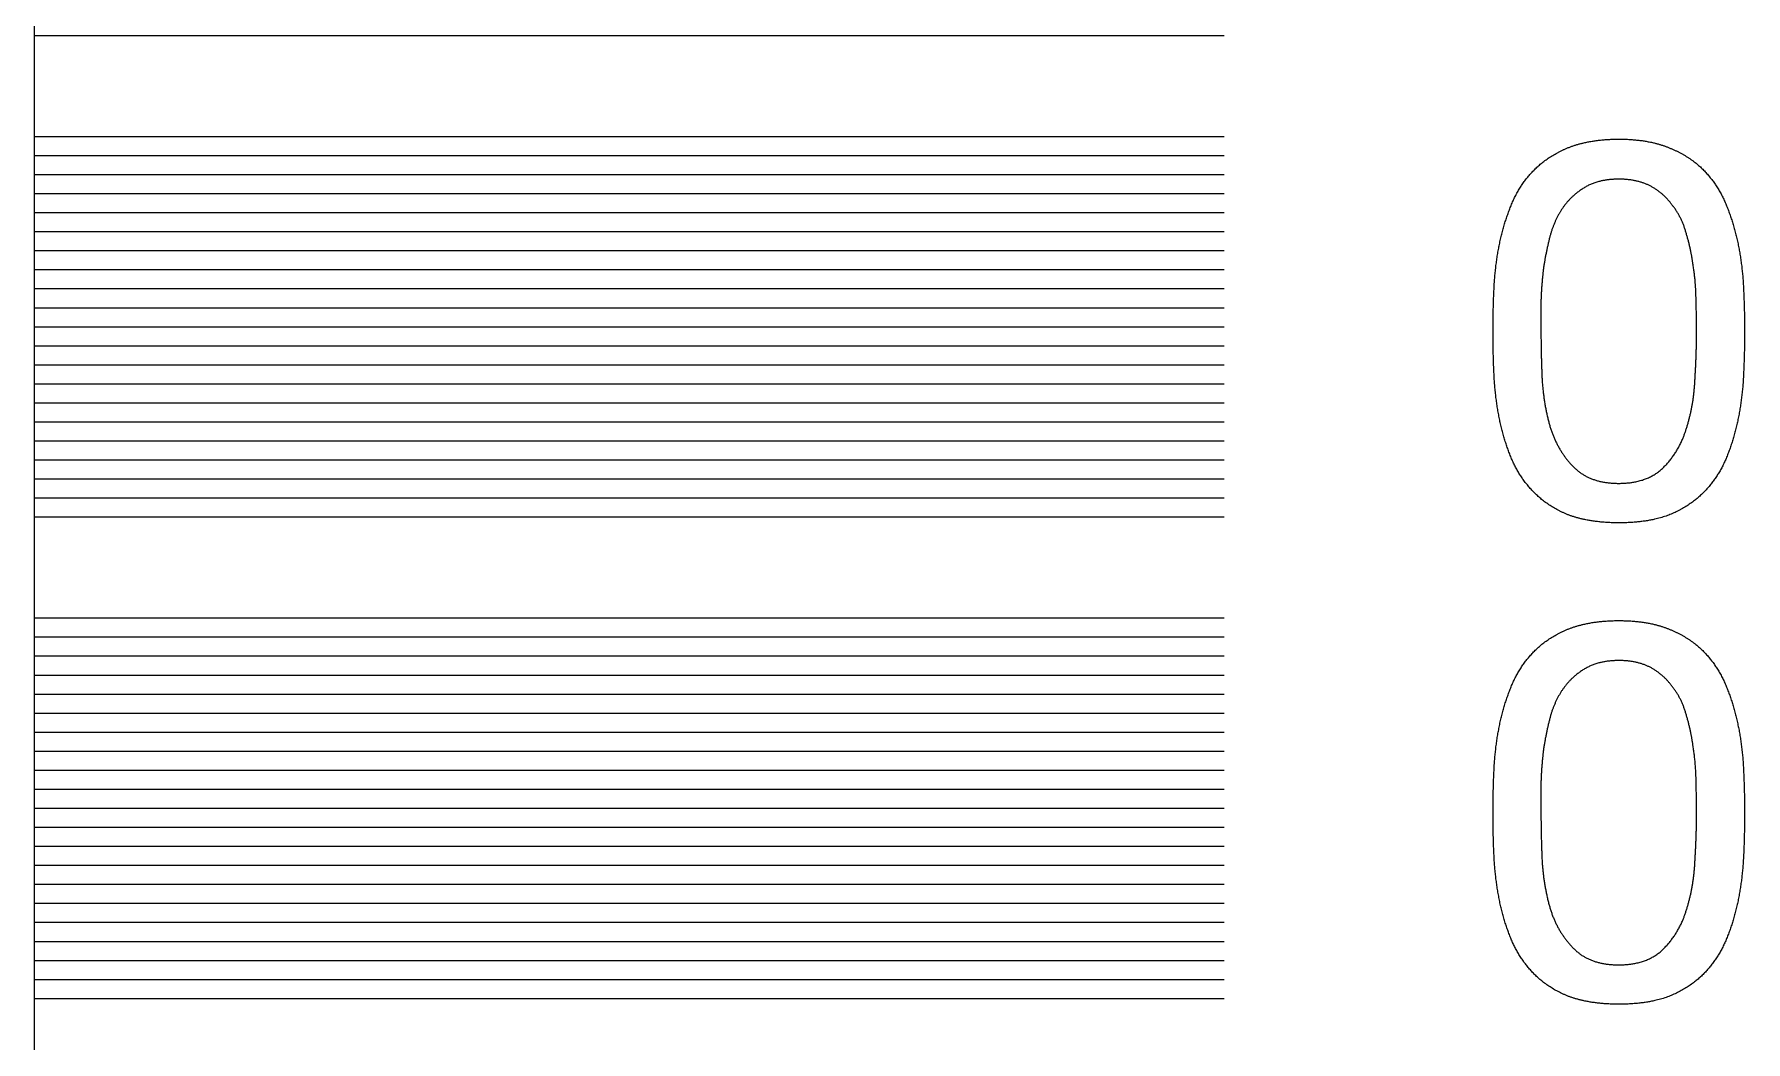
# Model space of a CAD drawing. Header units: millimetres. Extents: x -155 to -21, y -38 to 37.
# Drawn here: x -154.52 to -136.54, y -24.89 to -14.3 of the extents above; entities that cross this region are included whole.
import ezdxf

# ---------------------------------------------------------------- set-up
doc = ezdxf.new("R2010")
doc.units = ezdxf.units.MM
for name, color, linetype, true_color in [('Layer 03', 123, 'Continuous', 0x3fbfbf), ('Layer 04', 40, 'Continuous', 0xffbf00), ('Layer 05', 6, 'Continuous', 0xff00ff), ('Layer 06', 172, 'Continuous', 0x0000bf)]:
    doc.layers.add(name, color=color, linetype=linetype, true_color=true_color)

msp = doc.modelspace()

# ---------------------------------------------------------------- linework, layer by layer
at = {"layer": 'Layer 03'}
msp.add_lwpolyline([(-154.524, -14.311), (-142.018, -14.311)], dxfattribs=at)
at = {"layer": 'Layer 04'}
for points in [[(-154.524, -15.372), (-142.018, -15.372)], [(-154.524, -15.572), (-142.018, -15.572)], [(-154.524, -15.772), (-142.018, -15.772)], [(-154.524, -15.972), (-142.018, -15.972)], [(-154.524, -16.172), (-142.018, -16.172)], [(-154.524, -16.372), (-142.018, -16.372)], [(-154.524, -16.572), (-142.018, -16.572)], [(-154.524, -16.772), (-142.018, -16.772)], [(-154.524, -16.972), (-142.018, -16.972)], [(-154.524, -17.172), (-142.018, -17.172)], [(-154.524, -17.372), (-142.018, -17.372)], [(-154.524, -17.572), (-142.018, -17.572)], [(-154.524, -17.772), (-142.018, -17.772)], [(-154.524, -17.972), (-142.018, -17.972)], [(-154.524, -18.172), (-142.018, -18.172)], [(-154.524, -18.372), (-142.018, -18.372)], [(-154.524, -18.572), (-142.018, -18.572)], [(-154.524, -18.772), (-142.018, -18.772)], [(-154.524, -18.972), (-142.018, -18.972)], [(-154.524, -19.172), (-142.018, -19.172)], [(-154.524, -19.372), (-142.018, -19.372)]]:
    msp.add_lwpolyline(points, dxfattribs=at)
at = {"layer": 'Layer 05'}
for points in [[(-154.524, -20.434), (-142.018, -20.434)], [(-154.524, -20.634), (-142.018, -20.634)], [(-154.524, -20.834), (-142.018, -20.834)], [(-154.524, -21.034), (-142.018, -21.034)], [(-154.524, -21.234), (-142.018, -21.234)], [(-154.524, -21.434), (-142.018, -21.434)], [(-154.524, -21.634), (-142.018, -21.634)], [(-154.524, -21.834), (-142.018, -21.834)], [(-154.524, -22.034), (-142.018, -22.034)], [(-154.524, -22.234), (-142.018, -22.234)], [(-154.524, -22.434), (-142.018, -22.434)], [(-154.524, -22.634), (-142.018, -22.634)], [(-154.524, -22.834), (-142.018, -22.834)], [(-154.524, -23.034), (-142.018, -23.034)], [(-154.524, -23.234), (-142.018, -23.234)], [(-154.524, -23.434), (-142.018, -23.434)], [(-154.524, -23.634), (-142.018, -23.634)], [(-154.524, -23.834), (-142.018, -23.834)], [(-154.524, -24.034), (-142.018, -24.034)], [(-154.524, -24.234), (-142.018, -24.234)], [(-154.524, -24.434), (-142.018, -24.434)]]:
    msp.add_lwpolyline(points, dxfattribs=at)
at = {"layer": 'Layer 06'}
msp.add_lwpolyline([(-20.724, -37.799), (-20.724, 37.201), (-154.524, 37.201), (-154.524, -37.799)], close=True, dxfattribs=at)
msp.add_lwpolyline([(-20.724, -37.799), (-20.724, 37.201), (-154.524, 37.201), (-154.524, -37.799)], close=True, dxfattribs=at)
msp.add_lwpolyline([(-20.724, -37.799), (-20.724, 37.201), (-154.524, 37.201), (-154.524, -37.799)], close=True, dxfattribs=at)
msp.add_lwpolyline([(-20.724, -37.799), (-20.724, 37.201), (-154.524, 37.201), (-154.524, -37.799)], close=True, dxfattribs=at)
msp.add_lwpolyline([(-20.724, -37.799), (-20.724, 37.201), (-154.524, 37.201), (-154.524, -37.799)], close=True, dxfattribs=at)
msp.add_lwpolyline([(-20.724, -37.799), (-20.724, 37.201), (-154.524, 37.201), (-154.524, -37.799)], close=True, dxfattribs=at)
msp.add_lwpolyline([(-20.724, -37.799), (-20.724, 37.201), (-154.524, 37.201), (-154.524, -37.799)], close=True, dxfattribs=at)
msp.add_lwpolyline([(-20.724, -37.799), (-20.724, 37.201), (-154.524, 37.201), (-154.524, -37.799)], close=True, dxfattribs=at)
msp.add_lwpolyline([(-20.724, -37.799), (-20.724, 37.201), (-154.524, 37.201), (-154.524, -37.799)], close=True, dxfattribs=at)
msp.add_lwpolyline([(-20.724, -37.799), (-20.724, 37.201), (-154.524, 37.201), (-154.524, -37.799)], close=True, dxfattribs=at)
msp.add_lwpolyline([(-20.724, -37.799), (-20.724, 37.201), (-154.524, 37.201), (-154.524, -37.799)], close=True, dxfattribs=at)
msp.add_lwpolyline([(-20.724, -37.799), (-20.724, 37.201), (-154.524, 37.201), (-154.524, -37.799)], close=True, dxfattribs=at)
msp.add_lwpolyline([(-20.724, -37.799), (-20.724, 37.201), (-154.524, 37.201), (-154.524, -37.799)], close=True, dxfattribs=at)
msp.add_lwpolyline([(-20.724, -37.799), (-20.724, 37.201), (-154.524, 37.201), (-154.524, -37.799)], close=True, dxfattribs=at)
msp.add_lwpolyline([(-20.724, -37.799), (-20.724, 37.201), (-154.524, 37.201), (-154.524, -37.799)], close=True, dxfattribs=at)
msp.add_lwpolyline([(-20.724, -37.799), (-20.724, 37.201), (-154.524, 37.201), (-154.524, -37.799)], close=True, dxfattribs=at)
msp.add_lwpolyline([(-20.724, -37.799), (-20.724, 37.201), (-154.524, 37.201), (-154.524, -37.799)], close=True, dxfattribs=at)
msp.add_lwpolyline([(-20.724, -37.799), (-20.724, 37.201), (-154.524, 37.201), (-154.524, -37.799)], close=True, dxfattribs=at)
msp.add_lwpolyline([(-20.724, -37.799), (-20.724, 37.201), (-154.524, 37.201), (-154.524, -37.799)], close=True, dxfattribs=at)
msp.add_lwpolyline([(-20.724, -37.799), (-20.724, 37.201), (-154.524, 37.201), (-154.524, -37.799)], close=True, dxfattribs=at)
msp.add_lwpolyline([(-20.724, -37.799), (-20.724, 37.201), (-154.524, 37.201), (-154.524, -37.799)], close=True, dxfattribs=at)
msp.add_lwpolyline([(-20.724, -37.799), (-20.724, 37.201), (-154.524, 37.201), (-154.524, -37.799)], close=True, dxfattribs=at)
msp.add_lwpolyline([(-20.724, -37.799), (-20.724, 37.201), (-154.524, 37.201), (-154.524, -37.799)], close=True, dxfattribs=at)
msp.add_lwpolyline([(-20.724, -37.799), (-20.724, 37.201), (-154.524, 37.201), (-154.524, -37.799)], close=True, dxfattribs=at)
msp.add_lwpolyline([(-20.724, -37.799), (-20.724, 37.201), (-154.524, 37.201), (-154.524, -37.799)], close=True, dxfattribs=at)
msp.add_lwpolyline([(-20.724, -37.799), (-20.724, 37.201), (-154.524, 37.201), (-154.524, -37.799)], close=True, dxfattribs=at)
msp.add_lwpolyline([(-20.724, -37.799), (-20.724, 37.201), (-154.524, 37.201), (-154.524, -37.799)], close=True, dxfattribs=at)
msp.add_lwpolyline([(-20.724, -37.799), (-20.724, 37.201), (-154.524, 37.201), (-154.524, -37.799)], close=True, dxfattribs=at)
msp.add_lwpolyline([(-20.724, -37.799), (-20.724, 37.201), (-154.524, 37.201), (-154.524, -37.799)], close=True, dxfattribs=at)
msp.add_lwpolyline([(-20.724, -37.799), (-20.724, 37.201), (-154.524, 37.201), (-154.524, -37.799)], close=True, dxfattribs=at)
msp.add_lwpolyline([(-20.724, -37.799), (-20.724, 37.201), (-154.524, 37.201), (-154.524, -37.799)], close=True, dxfattribs=at)
msp.add_lwpolyline([(-20.724, -37.799), (-20.724, 37.201), (-154.524, 37.201), (-154.524, -37.799)], close=True, dxfattribs=at)
msp.add_lwpolyline([(-20.724, -37.799), (-20.724, 37.201), (-154.524, 37.201), (-154.524, -37.799)], close=True, dxfattribs=at)
msp.add_lwpolyline([(-20.724, -37.799), (-20.724, 37.201), (-154.524, 37.201), (-154.524, -37.799)], close=True, dxfattribs=at)
msp.add_lwpolyline([(-20.724, -37.799), (-20.724, 37.201), (-154.524, 37.201), (-154.524, -37.799)], close=True, dxfattribs=at)
msp.add_lwpolyline([(-20.724, -37.799), (-20.724, 37.201), (-154.524, 37.201), (-154.524, -37.799)], close=True, dxfattribs=at)
msp.add_lwpolyline([(-20.724, -37.799), (-20.724, 37.201), (-154.524, 37.201), (-154.524, -37.799)], close=True, dxfattribs=at)
msp.add_lwpolyline([(-20.724, -37.799), (-20.724, 37.201), (-154.524, 37.201), (-154.524, -37.799)], close=True, dxfattribs=at)
msp.add_lwpolyline([(-20.724, -37.799), (-20.724, 37.201), (-154.524, 37.201), (-154.524, -37.799)], close=True, dxfattribs=at)
msp.add_lwpolyline([(-20.724, -37.799), (-20.724, 37.201), (-154.524, 37.201), (-154.524, -37.799)], close=True, dxfattribs=at)
msp.add_lwpolyline([(-20.724, -37.799), (-20.724, 37.201), (-154.524, 37.201), (-154.524, -37.799)], close=True, dxfattribs=at)
msp.add_lwpolyline([(-20.724, -37.799), (-20.724, 37.201), (-154.524, 37.201), (-154.524, -37.799)], close=True, dxfattribs=at)
msp.add_lwpolyline([(-20.724, -37.799), (-20.724, 37.201), (-154.524, 37.201), (-154.524, -37.799)], close=True, dxfattribs=at)
msp.add_lwpolyline([(-20.724, -37.799), (-20.724, 37.201), (-154.524, 37.201), (-154.524, -37.799)], close=True, dxfattribs=at)
msp.add_lwpolyline([(-20.724, -37.799), (-20.724, 37.201), (-154.524, 37.201), (-154.524, -37.799)], close=True, dxfattribs=at)
msp.add_lwpolyline([(-20.724, -37.799), (-20.724, 37.201), (-154.524, 37.201), (-154.524, -37.799)], close=True, dxfattribs=at)
for points, knots in [([(-139.192, -17.423, 46.209), (-139.192, -17.641, 46.209), (-139.181, -17.877, 46.209), (-139.17, -18.112, 46.209), (-139.125, -18.336, 46.209), (-139.08, -18.56, 46.209), (-138.996, -18.762, 46.209), (-138.912, -18.958, 46.209), (-138.766, -19.109, 46.209), (-138.621, -19.26, 46.209), (-138.402, -19.35, 46.209), (-138.178, -19.434, 46.209), (-137.87, -19.434, 46.209), (-137.556, -19.434, 46.209), (-137.338, -19.35, 46.209), (-137.119, -19.26, 46.209), (-136.974, -19.109, 46.209), (-136.828, -18.958, 46.209), (-136.744, -18.762, 46.209), (-136.66, -18.56, 46.209), (-136.615, -18.336, 46.209), (-136.57, -18.112, 46.209), (-136.559, -17.877, 46.209), (-136.548, -17.641, 46.209), (-136.548, -17.423, 46.209), (-136.548, -17.204, 46.209), (-136.559, -16.969, 46.209), (-136.57, -16.734, 46.209), (-136.615, -16.51, 46.209), (-136.66, -16.286, 46.209), (-136.744, -16.084, 46.209), (-136.828, -15.882, 46.209), (-136.974, -15.731, 46.209), (-137.119, -15.58, 46.209), (-137.343, -15.49, 46.209), (-137.562, -15.4, 46.209), (-137.87, -15.4, 46.209), (-138.178, -15.4, 46.209), (-138.402, -15.49, 46.209), (-138.621, -15.58, 46.209), (-138.766, -15.731, 46.209), (-138.912, -15.882, 46.209), (-138.996, -16.084, 46.209), (-139.08, -16.286, 46.209), (-139.125, -16.51, 46.209), (-139.17, -16.734, 46.209), (-139.181, -16.969, 46.209), (-139.192, -17.204, 46.209), (-139.192, -17.423, 46.209)], [0, 0, 0, 1, 1, 2, 2, 3, 3, 4, 4, 5, 5, 6, 6, 7, 7, 8, 8, 9, 9, 10, 10, 11, 11, 12, 12, 13, 13, 14, 14, 15, 15, 16, 16, 17, 17, 18, 18, 19, 19, 20, 20, 21, 21, 22, 22, 23, 23, 24, 24, 24]), ([(-139.192, -17.423, 47.709), (-139.192, -17.641, 47.709), (-139.181, -17.877, 47.709), (-139.17, -18.112, 47.709), (-139.125, -18.336, 47.709), (-139.08, -18.56, 47.709), (-138.996, -18.762, 47.709), (-138.912, -18.958, 47.709), (-138.766, -19.109, 47.709), (-138.621, -19.26, 47.709), (-138.402, -19.35, 47.709), (-138.178, -19.434, 47.709), (-137.87, -19.434, 47.709), (-137.556, -19.434, 47.709), (-137.338, -19.35, 47.709), (-137.119, -19.26, 47.709), (-136.974, -19.109, 47.709), (-136.828, -18.958, 47.709), (-136.744, -18.762, 47.709), (-136.66, -18.56, 47.709), (-136.615, -18.336, 47.709), (-136.57, -18.112, 47.709), (-136.559, -17.877, 47.709), (-136.548, -17.641, 47.709), (-136.548, -17.423, 47.709), (-136.548, -17.204, 47.709), (-136.559, -16.969, 47.709), (-136.57, -16.734, 47.709), (-136.615, -16.51, 47.709), (-136.66, -16.286, 47.709), (-136.744, -16.084, 47.709), (-136.828, -15.882, 47.709), (-136.974, -15.731, 47.709), (-137.119, -15.58, 47.709), (-137.343, -15.49, 47.709), (-137.562, -15.4, 47.709), (-137.87, -15.4, 47.709), (-138.178, -15.4, 47.709), (-138.402, -15.49, 47.709), (-138.621, -15.58, 47.709), (-138.766, -15.731, 47.709), (-138.912, -15.882, 47.709), (-138.996, -16.084, 47.709), (-139.08, -16.286, 47.709), (-139.125, -16.51, 47.709), (-139.17, -16.734, 47.709), (-139.181, -16.969, 47.709), (-139.192, -17.204, 47.709), (-139.192, -17.423, 47.709)], [0, 0, 0, 1, 1, 2, 2, 3, 3, 4, 4, 5, 5, 6, 6, 7, 7, 8, 8, 9, 9, 10, 10, 11, 11, 12, 12, 13, 13, 14, 14, 15, 15, 16, 16, 17, 17, 18, 18, 19, 19, 20, 20, 21, 21, 22, 22, 23, 23, 24, 24, 24]), ([(-139.192, -17.423, 49.209), (-139.192, -17.641, 49.209), (-139.181, -17.877, 49.209), (-139.17, -18.112, 49.209), (-139.125, -18.336, 49.209), (-139.08, -18.56, 49.209), (-138.996, -18.762, 49.209), (-138.912, -18.958, 49.209), (-138.766, -19.109, 49.209), (-138.621, -19.26, 49.209), (-138.402, -19.35, 49.209), (-138.178, -19.434, 49.209), (-137.87, -19.434, 49.209), (-137.556, -19.434, 49.209), (-137.338, -19.35, 49.209), (-137.119, -19.26, 49.209), (-136.974, -19.109, 49.209), (-136.828, -18.958, 49.209), (-136.744, -18.762, 49.209), (-136.66, -18.56, 49.209), (-136.615, -18.336, 49.209), (-136.57, -18.112, 49.209), (-136.559, -17.877, 49.209), (-136.548, -17.641, 49.209), (-136.548, -17.423, 49.209), (-136.548, -17.204, 49.209), (-136.559, -16.969, 49.209), (-136.57, -16.734, 49.209), (-136.615, -16.51, 49.209), (-136.66, -16.286, 49.209), (-136.744, -16.084, 49.209), (-136.828, -15.882, 49.209), (-136.974, -15.731, 49.209), (-137.119, -15.58, 49.209), (-137.343, -15.49, 49.209), (-137.562, -15.4, 49.209), (-137.87, -15.4, 49.209), (-138.178, -15.4, 49.209), (-138.402, -15.49, 49.209), (-138.621, -15.58, 49.209), (-138.766, -15.731, 49.209), (-138.912, -15.882, 49.209), (-138.996, -16.084, 49.209), (-139.08, -16.286, 49.209), (-139.125, -16.51, 49.209), (-139.17, -16.734, 49.209), (-139.181, -16.969, 49.209), (-139.192, -17.204, 49.209), (-139.192, -17.423, 49.209)], [0, 0, 0, 1, 1, 2, 2, 3, 3, 4, 4, 5, 5, 6, 6, 7, 7, 8, 8, 9, 9, 10, 10, 11, 11, 12, 12, 13, 13, 14, 14, 15, 15, 16, 16, 17, 17, 18, 18, 19, 19, 20, 20, 21, 21, 22, 22, 23, 23, 24, 24, 24]), ([(-139.192, -17.423, 50.709), (-139.192, -17.641, 50.709), (-139.181, -17.877, 50.709), (-139.17, -18.112, 50.709), (-139.125, -18.336, 50.709), (-139.08, -18.56, 50.709), (-138.996, -18.762, 50.709), (-138.912, -18.958, 50.709), (-138.766, -19.109, 50.709), (-138.621, -19.26, 50.709), (-138.402, -19.35, 50.709), (-138.178, -19.434, 50.709), (-137.87, -19.434, 50.709), (-137.556, -19.434, 50.709), (-137.338, -19.35, 50.709), (-137.119, -19.26, 50.709), (-136.974, -19.109, 50.709), (-136.828, -18.958, 50.709), (-136.744, -18.762, 50.709), (-136.66, -18.56, 50.709), (-136.615, -18.336, 50.709), (-136.57, -18.112, 50.709), (-136.559, -17.877, 50.709), (-136.548, -17.641, 50.709), (-136.548, -17.423, 50.709), (-136.548, -17.204, 50.709), (-136.559, -16.969, 50.709), (-136.57, -16.734, 50.709), (-136.615, -16.51, 50.709), (-136.66, -16.286, 50.709), (-136.744, -16.084, 50.709), (-136.828, -15.882, 50.709), (-136.974, -15.731, 50.709), (-137.119, -15.58, 50.709), (-137.343, -15.49, 50.709), (-137.562, -15.4, 50.709), (-137.87, -15.4, 50.709), (-138.178, -15.4, 50.709), (-138.402, -15.49, 50.709), (-138.621, -15.58, 50.709), (-138.766, -15.731, 50.709), (-138.912, -15.882, 50.709), (-138.996, -16.084, 50.709), (-139.08, -16.286, 50.709), (-139.125, -16.51, 50.709), (-139.17, -16.734, 50.709), (-139.181, -16.969, 50.709), (-139.192, -17.204, 50.709), (-139.192, -17.423, 50.709)], [0, 0, 0, 1, 1, 2, 2, 3, 3, 4, 4, 5, 5, 6, 6, 7, 7, 8, 8, 9, 9, 10, 10, 11, 11, 12, 12, 13, 13, 14, 14, 15, 15, 16, 16, 17, 17, 18, 18, 19, 19, 20, 20, 21, 21, 22, 22, 23, 23, 24, 24, 24]), ([(-138.688, -17.417, 46.209), (-138.688, -17.272, 46.209), (-138.688, -17.098, 46.209), (-138.682, -16.919, 46.209), (-138.66, -16.745, 46.209), (-138.632, -16.566, 46.209), (-138.587, -16.398, 46.209), (-138.537, -16.23, 46.209), (-138.447, -16.106, 46.209), (-138.352, -15.977, 46.209), (-138.212, -15.899, 46.209), (-138.072, -15.821, 46.209), (-137.87, -15.821, 46.209), (-137.668, -15.821, 46.209), (-137.528, -15.899, 46.209), (-137.388, -15.977, 46.209), (-137.299, -16.106, 46.209), (-137.203, -16.23, 46.209), (-137.159, -16.398, 46.209), (-137.108, -16.566, 46.209), (-137.086, -16.745, 46.209), (-137.058, -16.919, 46.209), (-137.058, -17.098, 46.209), (-137.052, -17.272, 46.209), (-137.052, -17.417, 46.209), (-137.052, -17.641, 46.209), (-137.069, -17.921, 46.209), (-137.08, -18.196, 46.209), (-137.159, -18.442, 46.209), (-137.231, -18.683, 46.209), (-137.4, -18.851, 46.209), (-137.568, -19.019, 46.209), (-137.87, -19.019, 46.209), (-138.173, -19.019, 46.209), (-138.341, -18.851, 46.209), (-138.509, -18.683, 46.209), (-138.587, -18.442, 46.209), (-138.66, -18.196, 46.209), (-138.677, -17.921, 46.209), (-138.688, -17.641, 46.209), (-138.688, -17.417, 46.209)], [0, 0, 0, 1, 1, 2, 2, 3, 3, 4, 4, 5, 5, 6, 6, 7, 7, 8, 8, 9, 9, 10, 10, 11, 11, 12, 12, 13, 13, 14, 14, 15, 15, 16, 16, 17, 17, 18, 18, 19, 19, 20, 20, 20]), ([(-138.688, -17.417, 47.709), (-138.688, -17.272, 47.709), (-138.688, -17.098, 47.709), (-138.682, -16.919, 47.709), (-138.66, -16.745, 47.709), (-138.632, -16.566, 47.709), (-138.587, -16.398, 47.709), (-138.537, -16.23, 47.709), (-138.447, -16.106, 47.709), (-138.352, -15.977, 47.709), (-138.212, -15.899, 47.709), (-138.072, -15.821, 47.709), (-137.87, -15.821, 47.709), (-137.668, -15.821, 47.709), (-137.528, -15.899, 47.709), (-137.388, -15.977, 47.709), (-137.299, -16.106, 47.709), (-137.203, -16.23, 47.709), (-137.159, -16.398, 47.709), (-137.108, -16.566, 47.709), (-137.086, -16.745, 47.709), (-137.058, -16.919, 47.709), (-137.058, -17.098, 47.709), (-137.052, -17.272, 47.709), (-137.052, -17.417, 47.709), (-137.052, -17.641, 47.709), (-137.069, -17.921, 47.709), (-137.08, -18.196, 47.709), (-137.159, -18.442, 47.709), (-137.231, -18.683, 47.709), (-137.4, -18.851, 47.709), (-137.568, -19.019, 47.709), (-137.87, -19.019, 47.709), (-138.173, -19.019, 47.709), (-138.341, -18.851, 47.709), (-138.509, -18.683, 47.709), (-138.587, -18.442, 47.709), (-138.66, -18.196, 47.709), (-138.677, -17.921, 47.709), (-138.688, -17.641, 47.709), (-138.688, -17.417, 47.709)], [0, 0, 0, 1, 1, 2, 2, 3, 3, 4, 4, 5, 5, 6, 6, 7, 7, 8, 8, 9, 9, 10, 10, 11, 11, 12, 12, 13, 13, 14, 14, 15, 15, 16, 16, 17, 17, 18, 18, 19, 19, 20, 20, 20]), ([(-138.688, -17.417, 49.209), (-138.688, -17.272, 49.209), (-138.688, -17.098, 49.209), (-138.682, -16.919, 49.209), (-138.66, -16.745, 49.209), (-138.632, -16.566, 49.209), (-138.587, -16.398, 49.209), (-138.537, -16.23, 49.209), (-138.447, -16.106, 49.209), (-138.352, -15.977, 49.209), (-138.212, -15.899, 49.209), (-138.072, -15.821, 49.209), (-137.87, -15.821, 49.209), (-137.668, -15.821, 49.209), (-137.528, -15.899, 49.209), (-137.388, -15.977, 49.209), (-137.299, -16.106, 49.209), (-137.203, -16.23, 49.209), (-137.159, -16.398, 49.209), (-137.108, -16.566, 49.209), (-137.086, -16.745, 49.209), (-137.058, -16.919, 49.209), (-137.058, -17.098, 49.209), (-137.052, -17.272, 49.209), (-137.052, -17.417, 49.209), (-137.052, -17.641, 49.209), (-137.069, -17.921, 49.209), (-137.08, -18.196, 49.209), (-137.159, -18.442, 49.209), (-137.231, -18.683, 49.209), (-137.4, -18.851, 49.209), (-137.568, -19.019, 49.209), (-137.87, -19.019, 49.209), (-138.173, -19.019, 49.209), (-138.341, -18.851, 49.209), (-138.509, -18.683, 49.209), (-138.587, -18.442, 49.209), (-138.66, -18.196, 49.209), (-138.677, -17.921, 49.209), (-138.688, -17.641, 49.209), (-138.688, -17.417, 49.209)], [0, 0, 0, 1, 1, 2, 2, 3, 3, 4, 4, 5, 5, 6, 6, 7, 7, 8, 8, 9, 9, 10, 10, 11, 11, 12, 12, 13, 13, 14, 14, 15, 15, 16, 16, 17, 17, 18, 18, 19, 19, 20, 20, 20]), ([(-138.688, -17.417, 50.709), (-138.688, -17.272, 50.709), (-138.688, -17.098, 50.709), (-138.682, -16.919, 50.709), (-138.66, -16.745, 50.709), (-138.632, -16.566, 50.709), (-138.587, -16.398, 50.709), (-138.537, -16.23, 50.709), (-138.447, -16.106, 50.709), (-138.352, -15.977, 50.709), (-138.212, -15.899, 50.709), (-138.072, -15.821, 50.709), (-137.87, -15.821, 50.709), (-137.668, -15.821, 50.709), (-137.528, -15.899, 50.709), (-137.388, -15.977, 50.709), (-137.299, -16.106, 50.709), (-137.203, -16.23, 50.709), (-137.159, -16.398, 50.709), (-137.108, -16.566, 50.709), (-137.086, -16.745, 50.709), (-137.058, -16.919, 50.709), (-137.058, -17.098, 50.709), (-137.052, -17.272, 50.709), (-137.052, -17.417, 50.709), (-137.052, -17.641, 50.709), (-137.069, -17.921, 50.709), (-137.08, -18.196, 50.709), (-137.159, -18.442, 50.709), (-137.231, -18.683, 50.709), (-137.4, -18.851, 50.709), (-137.568, -19.019, 50.709), (-137.87, -19.019, 50.709), (-138.173, -19.019, 50.709), (-138.341, -18.851, 50.709), (-138.509, -18.683, 50.709), (-138.587, -18.442, 50.709), (-138.66, -18.196, 50.709), (-138.677, -17.921, 50.709), (-138.688, -17.641, 50.709), (-138.688, -17.417, 50.709)], [0, 0, 0, 1, 1, 2, 2, 3, 3, 4, 4, 5, 5, 6, 6, 7, 7, 8, 8, 9, 9, 10, 10, 11, 11, 12, 12, 13, 13, 14, 14, 15, 15, 16, 16, 17, 17, 18, 18, 19, 19, 20, 20, 20]), ([(-139.192, -22.484, 46.209), (-139.192, -22.703, 46.209), (-139.181, -22.938, 46.209), (-139.17, -23.173, 46.209), (-139.125, -23.397, 46.209), (-139.08, -23.622, 46.209), (-138.996, -23.823, 46.209), (-138.912, -24.019, 46.209), (-138.766, -24.171, 46.209), (-138.621, -24.322, 46.209), (-138.402, -24.411, 46.209), (-138.178, -24.495, 46.209), (-137.87, -24.495, 46.209), (-137.556, -24.495, 46.209), (-137.338, -24.411, 46.209), (-137.119, -24.322, 46.209), (-136.974, -24.171, 46.209), (-136.828, -24.019, 46.209), (-136.744, -23.823, 46.209), (-136.66, -23.622, 46.209), (-136.615, -23.397, 46.209), (-136.57, -23.173, 46.209), (-136.559, -22.938, 46.209), (-136.548, -22.703, 46.209), (-136.548, -22.484, 46.209), (-136.548, -22.266, 46.209), (-136.559, -22.03, 46.209), (-136.57, -21.795, 46.209), (-136.615, -21.571, 46.209), (-136.66, -21.347, 46.209), (-136.744, -21.145, 46.209), (-136.828, -20.944, 46.209), (-136.974, -20.792, 46.209), (-137.119, -20.641, 46.209), (-137.343, -20.551, 46.209), (-137.562, -20.462, 46.209), (-137.87, -20.462, 46.209), (-138.178, -20.462, 46.209), (-138.402, -20.551, 46.209), (-138.621, -20.641, 46.209), (-138.766, -20.792, 46.209), (-138.912, -20.944, 46.209), (-138.996, -21.145, 46.209), (-139.08, -21.347, 46.209), (-139.125, -21.571, 46.209), (-139.17, -21.795, 46.209), (-139.181, -22.03, 46.209), (-139.192, -22.266, 46.209), (-139.192, -22.484, 46.209)], [0, 0, 0, 1, 1, 2, 2, 3, 3, 4, 4, 5, 5, 6, 6, 7, 7, 8, 8, 9, 9, 10, 10, 11, 11, 12, 12, 13, 13, 14, 14, 15, 15, 16, 16, 17, 17, 18, 18, 19, 19, 20, 20, 21, 21, 22, 22, 23, 23, 24, 24, 24]), ([(-139.192, -22.484, 47.709), (-139.192, -22.703, 47.709), (-139.181, -22.938, 47.709), (-139.17, -23.173, 47.709), (-139.125, -23.397, 47.709), (-139.08, -23.622, 47.709), (-138.996, -23.823, 47.709), (-138.912, -24.019, 47.709), (-138.766, -24.171, 47.709), (-138.621, -24.322, 47.709), (-138.402, -24.411, 47.709), (-138.178, -24.495, 47.709), (-137.87, -24.495, 47.709), (-137.556, -24.495, 47.709), (-137.338, -24.411, 47.709), (-137.119, -24.322, 47.709), (-136.974, -24.171, 47.709), (-136.828, -24.019, 47.709), (-136.744, -23.823, 47.709), (-136.66, -23.622, 47.709), (-136.615, -23.397, 47.709), (-136.57, -23.173, 47.709), (-136.559, -22.938, 47.709), (-136.548, -22.703, 47.709), (-136.548, -22.484, 47.709), (-136.548, -22.266, 47.709), (-136.559, -22.03, 47.709), (-136.57, -21.795, 47.709), (-136.615, -21.571, 47.709), (-136.66, -21.347, 47.709), (-136.744, -21.145, 47.709), (-136.828, -20.944, 47.709), (-136.974, -20.792, 47.709), (-137.119, -20.641, 47.709), (-137.343, -20.551, 47.709), (-137.562, -20.462, 47.709), (-137.87, -20.462, 47.709), (-138.178, -20.462, 47.709), (-138.402, -20.551, 47.709), (-138.621, -20.641, 47.709), (-138.766, -20.792, 47.709), (-138.912, -20.944, 47.709), (-138.996, -21.145, 47.709), (-139.08, -21.347, 47.709), (-139.125, -21.571, 47.709), (-139.17, -21.795, 47.709), (-139.181, -22.03, 47.709), (-139.192, -22.266, 47.709), (-139.192, -22.484, 47.709)], [0, 0, 0, 1, 1, 2, 2, 3, 3, 4, 4, 5, 5, 6, 6, 7, 7, 8, 8, 9, 9, 10, 10, 11, 11, 12, 12, 13, 13, 14, 14, 15, 15, 16, 16, 17, 17, 18, 18, 19, 19, 20, 20, 21, 21, 22, 22, 23, 23, 24, 24, 24]), ([(-139.192, -22.484, 49.209), (-139.192, -22.703, 49.209), (-139.181, -22.938, 49.209), (-139.17, -23.173, 49.209), (-139.125, -23.397, 49.209), (-139.08, -23.622, 49.209), (-138.996, -23.823, 49.209), (-138.912, -24.019, 49.209), (-138.766, -24.171, 49.209), (-138.621, -24.322, 49.209), (-138.402, -24.411, 49.209), (-138.178, -24.495, 49.209), (-137.87, -24.495, 49.209), (-137.556, -24.495, 49.209), (-137.338, -24.411, 49.209), (-137.119, -24.322, 49.209), (-136.974, -24.171, 49.209), (-136.828, -24.019, 49.209), (-136.744, -23.823, 49.209), (-136.66, -23.622, 49.209), (-136.615, -23.397, 49.209), (-136.57, -23.173, 49.209), (-136.559, -22.938, 49.209), (-136.548, -22.703, 49.209), (-136.548, -22.484, 49.209), (-136.548, -22.266, 49.209), (-136.559, -22.03, 49.209), (-136.57, -21.795, 49.209), (-136.615, -21.571, 49.209), (-136.66, -21.347, 49.209), (-136.744, -21.145, 49.209), (-136.828, -20.944, 49.209), (-136.974, -20.792, 49.209), (-137.119, -20.641, 49.209), (-137.343, -20.551, 49.209), (-137.562, -20.462, 49.209), (-137.87, -20.462, 49.209), (-138.178, -20.462, 49.209), (-138.402, -20.551, 49.209), (-138.621, -20.641, 49.209), (-138.766, -20.792, 49.209), (-138.912, -20.944, 49.209), (-138.996, -21.145, 49.209), (-139.08, -21.347, 49.209), (-139.125, -21.571, 49.209), (-139.17, -21.795, 49.209), (-139.181, -22.03, 49.209), (-139.192, -22.266, 49.209), (-139.192, -22.484, 49.209)], [0, 0, 0, 1, 1, 2, 2, 3, 3, 4, 4, 5, 5, 6, 6, 7, 7, 8, 8, 9, 9, 10, 10, 11, 11, 12, 12, 13, 13, 14, 14, 15, 15, 16, 16, 17, 17, 18, 18, 19, 19, 20, 20, 21, 21, 22, 22, 23, 23, 24, 24, 24]), ([(-139.192, -22.484, 50.709), (-139.192, -22.703, 50.709), (-139.181, -22.938, 50.709), (-139.17, -23.173, 50.709), (-139.125, -23.397, 50.709), (-139.08, -23.622, 50.709), (-138.996, -23.823, 50.709), (-138.912, -24.019, 50.709), (-138.766, -24.171, 50.709), (-138.621, -24.322, 50.709), (-138.402, -24.411, 50.709), (-138.178, -24.495, 50.709), (-137.87, -24.495, 50.709), (-137.556, -24.495, 50.709), (-137.338, -24.411, 50.709), (-137.119, -24.322, 50.709), (-136.974, -24.171, 50.709), (-136.828, -24.019, 50.709), (-136.744, -23.823, 50.709), (-136.66, -23.622, 50.709), (-136.615, -23.397, 50.709), (-136.57, -23.173, 50.709), (-136.559, -22.938, 50.709), (-136.548, -22.703, 50.709), (-136.548, -22.484, 50.709), (-136.548, -22.266, 50.709), (-136.559, -22.03, 50.709), (-136.57, -21.795, 50.709), (-136.615, -21.571, 50.709), (-136.66, -21.347, 50.709), (-136.744, -21.145, 50.709), (-136.828, -20.944, 50.709), (-136.974, -20.792, 50.709), (-137.119, -20.641, 50.709), (-137.343, -20.551, 50.709), (-137.562, -20.462, 50.709), (-137.87, -20.462, 50.709), (-138.178, -20.462, 50.709), (-138.402, -20.551, 50.709), (-138.621, -20.641, 50.709), (-138.766, -20.792, 50.709), (-138.912, -20.944, 50.709), (-138.996, -21.145, 50.709), (-139.08, -21.347, 50.709), (-139.125, -21.571, 50.709), (-139.17, -21.795, 50.709), (-139.181, -22.03, 50.709), (-139.192, -22.266, 50.709), (-139.192, -22.484, 50.709)], [0, 0, 0, 1, 1, 2, 2, 3, 3, 4, 4, 5, 5, 6, 6, 7, 7, 8, 8, 9, 9, 10, 10, 11, 11, 12, 12, 13, 13, 14, 14, 15, 15, 16, 16, 17, 17, 18, 18, 19, 19, 20, 20, 21, 21, 22, 22, 23, 23, 24, 24, 24]), ([(-138.688, -22.479, 46.209), (-138.688, -22.333, 46.209), (-138.688, -22.159, 46.209), (-138.682, -21.98, 46.209), (-138.66, -21.806, 46.209), (-138.632, -21.627, 46.209), (-138.587, -21.459, 46.209), (-138.537, -21.291, 46.209), (-138.447, -21.168, 46.209), (-138.352, -21.039, 46.209), (-138.212, -20.96, 46.209), (-138.072, -20.882, 46.209), (-137.87, -20.882, 46.209), (-137.668, -20.882, 46.209), (-137.528, -20.96, 46.209), (-137.388, -21.039, 46.209), (-137.299, -21.168, 46.209), (-137.203, -21.291, 46.209), (-137.159, -21.459, 46.209), (-137.108, -21.627, 46.209), (-137.086, -21.806, 46.209), (-137.058, -21.98, 46.209), (-137.058, -22.159, 46.209), (-137.052, -22.333, 46.209), (-137.052, -22.479, 46.209), (-137.052, -22.703, 46.209), (-137.069, -22.983, 46.209), (-137.08, -23.257, 46.209), (-137.159, -23.504, 46.209), (-137.231, -23.745, 46.209), (-137.4, -23.913, 46.209), (-137.568, -24.081, 46.209), (-137.87, -24.081, 46.209), (-138.173, -24.081, 46.209), (-138.341, -23.913, 46.209), (-138.509, -23.745, 46.209), (-138.587, -23.504, 46.209), (-138.66, -23.257, 46.209), (-138.677, -22.983, 46.209), (-138.688, -22.703, 46.209), (-138.688, -22.479, 46.209)], [0, 0, 0, 1, 1, 2, 2, 3, 3, 4, 4, 5, 5, 6, 6, 7, 7, 8, 8, 9, 9, 10, 10, 11, 11, 12, 12, 13, 13, 14, 14, 15, 15, 16, 16, 17, 17, 18, 18, 19, 19, 20, 20, 20]), ([(-138.688, -22.479, 47.709), (-138.688, -22.333, 47.709), (-138.688, -22.159, 47.709), (-138.682, -21.98, 47.709), (-138.66, -21.806, 47.709), (-138.632, -21.627, 47.709), (-138.587, -21.459, 47.709), (-138.537, -21.291, 47.709), (-138.447, -21.168, 47.709), (-138.352, -21.039, 47.709), (-138.212, -20.96, 47.709), (-138.072, -20.882, 47.709), (-137.87, -20.882, 47.709), (-137.668, -20.882, 47.709), (-137.528, -20.96, 47.709), (-137.388, -21.039, 47.709), (-137.299, -21.168, 47.709), (-137.203, -21.291, 47.709), (-137.159, -21.459, 47.709), (-137.108, -21.627, 47.709), (-137.086, -21.806, 47.709), (-137.058, -21.98, 47.709), (-137.058, -22.159, 47.709), (-137.052, -22.333, 47.709), (-137.052, -22.479, 47.709), (-137.052, -22.703, 47.709), (-137.069, -22.983, 47.709), (-137.08, -23.257, 47.709), (-137.159, -23.504, 47.709), (-137.231, -23.745, 47.709), (-137.4, -23.913, 47.709), (-137.568, -24.081, 47.709), (-137.87, -24.081, 47.709), (-138.173, -24.081, 47.709), (-138.341, -23.913, 47.709), (-138.509, -23.745, 47.709), (-138.587, -23.504, 47.709), (-138.66, -23.257, 47.709), (-138.677, -22.983, 47.709), (-138.688, -22.703, 47.709), (-138.688, -22.479, 47.709)], [0, 0, 0, 1, 1, 2, 2, 3, 3, 4, 4, 5, 5, 6, 6, 7, 7, 8, 8, 9, 9, 10, 10, 11, 11, 12, 12, 13, 13, 14, 14, 15, 15, 16, 16, 17, 17, 18, 18, 19, 19, 20, 20, 20]), ([(-138.688, -22.479, 49.209), (-138.688, -22.333, 49.209), (-138.688, -22.159, 49.209), (-138.682, -21.98, 49.209), (-138.66, -21.806, 49.209), (-138.632, -21.627, 49.209), (-138.587, -21.459, 49.209), (-138.537, -21.291, 49.209), (-138.447, -21.168, 49.209), (-138.352, -21.039, 49.209), (-138.212, -20.96, 49.209), (-138.072, -20.882, 49.209), (-137.87, -20.882, 49.209), (-137.668, -20.882, 49.209), (-137.528, -20.96, 49.209), (-137.388, -21.039, 49.209), (-137.299, -21.168, 49.209), (-137.203, -21.291, 49.209), (-137.159, -21.459, 49.209), (-137.108, -21.627, 49.209), (-137.086, -21.806, 49.209), (-137.058, -21.98, 49.209), (-137.058, -22.159, 49.209), (-137.052, -22.333, 49.209), (-137.052, -22.479, 49.209), (-137.052, -22.703, 49.209), (-137.069, -22.983, 49.209), (-137.08, -23.257, 49.209), (-137.159, -23.504, 49.209), (-137.231, -23.745, 49.209), (-137.4, -23.913, 49.209), (-137.568, -24.081, 49.209), (-137.87, -24.081, 49.209), (-138.173, -24.081, 49.209), (-138.341, -23.913, 49.209), (-138.509, -23.745, 49.209), (-138.587, -23.504, 49.209), (-138.66, -23.257, 49.209), (-138.677, -22.983, 49.209), (-138.688, -22.703, 49.209), (-138.688, -22.479, 49.209)], [0, 0, 0, 1, 1, 2, 2, 3, 3, 4, 4, 5, 5, 6, 6, 7, 7, 8, 8, 9, 9, 10, 10, 11, 11, 12, 12, 13, 13, 14, 14, 15, 15, 16, 16, 17, 17, 18, 18, 19, 19, 20, 20, 20]), ([(-138.688, -22.479, 50.709), (-138.688, -22.333, 50.709), (-138.688, -22.159, 50.709), (-138.682, -21.98, 50.709), (-138.66, -21.806, 50.709), (-138.632, -21.627, 50.709), (-138.587, -21.459, 50.709), (-138.537, -21.291, 50.709), (-138.447, -21.168, 50.709), (-138.352, -21.039, 50.709), (-138.212, -20.96, 50.709), (-138.072, -20.882, 50.709), (-137.87, -20.882, 50.709), (-137.668, -20.882, 50.709), (-137.528, -20.96, 50.709), (-137.388, -21.039, 50.709), (-137.299, -21.168, 50.709), (-137.203, -21.291, 50.709), (-137.159, -21.459, 50.709), (-137.108, -21.627, 50.709), (-137.086, -21.806, 50.709), (-137.058, -21.98, 50.709), (-137.058, -22.159, 50.709), (-137.052, -22.333, 50.709), (-137.052, -22.479, 50.709), (-137.052, -22.703, 50.709), (-137.069, -22.983, 50.709), (-137.08, -23.257, 50.709), (-137.159, -23.504, 50.709), (-137.231, -23.745, 50.709), (-137.4, -23.913, 50.709), (-137.568, -24.081, 50.709), (-137.87, -24.081, 50.709), (-138.173, -24.081, 50.709), (-138.341, -23.913, 50.709), (-138.509, -23.745, 50.709), (-138.587, -23.504, 50.709), (-138.66, -23.257, 50.709), (-138.677, -22.983, 50.709), (-138.688, -22.703, 50.709), (-138.688, -22.479, 50.709)], [0, 0, 0, 1, 1, 2, 2, 3, 3, 4, 4, 5, 5, 6, 6, 7, 7, 8, 8, 9, 9, 10, 10, 11, 11, 12, 12, 13, 13, 14, 14, 15, 15, 16, 16, 17, 17, 18, 18, 19, 19, 20, 20, 20])]:
    msp.add_open_spline(points, degree=2, knots=knots, dxfattribs=at)

doc.saveas('drawing.dxf')
